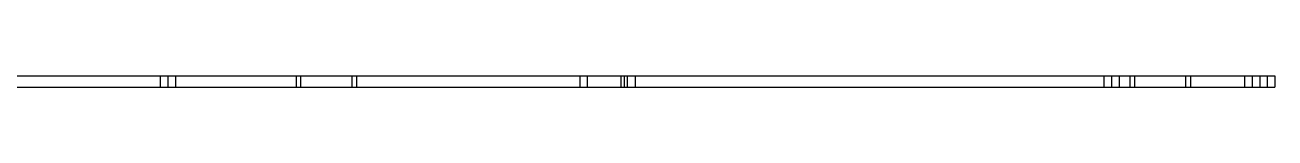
# Model space of a CAD drawing. Header units: millimetres. Extents: x 60 to 1089, y 317 to 672.
# Drawn here: x 354.3 to 519.5, y 317.2 to 318.7 of the extents above; entities that cross this region are included whole.
import ezdxf

# ---------------------------------------------------------------- set-up
doc = ezdxf.new("R2010")
doc.units = ezdxf.units.MM
doc.header["$LTSCALE"] = 65.395
doc.layers.get('0').update_dxf_attribs({"linetype": 'CONTINUOUS'})

msp = doc.modelspace()

# ---------------------------------------------------------------- linework, layer by layer
at = {"color": 7, "linetype": 'Continuous'}
for p, q in [((162.81, 318.66), (519.51, 318.66)), ((372.16, 317.16), (372.16, 318.66)), ((373.16, 318.66), (373.16, 317.16)), ((374.16, 318.66), (374.16, 317.16)), ((390.14, 317.16), (390.14, 318.66)), ((390.75, 317.16), (390.75, 318.66)), ((397.47, 318.66), (397.47, 317.16)), ((398.08, 318.66), (398.08, 317.16)), ((427.65, 317.16), (427.65, 318.66)), ((428.63, 317.16), (428.63, 318.66)), ((433.09, 317.16), (433.09, 318.66)), ((433.5, 317.16), (433.5, 318.66)), ((433.91, 317.16), (433.91, 318.66)), ((434.91, 318.66), (434.91, 317.16)), ((496.91, 317.16), (496.91, 318.66)), ((497.91, 318.66), (497.91, 317.16)), ((498.91, 318.66), (498.91, 317.16)), ((500.38, 317.16), (500.38, 318.66)), ((500.99, 317.16), (500.99, 318.66)), ((507.7, 318.66), (507.7, 317.16)), ((508.32, 318.66), (508.32, 317.16)), ((515.51, 317.16), (515.51, 318.66)), ((516.51, 318.66), (516.51, 317.16)), ((517.51, 318.66), (517.51, 317.16)), ((518.51, 317.16), (518.51, 318.66)), ((519.51, 318.66), (519.51, 317.16)), ((162.81, 317.16), (519.51, 317.16))]:
    msp.add_line(p, q, dxfattribs=at)

doc.saveas('drawing.dxf')
